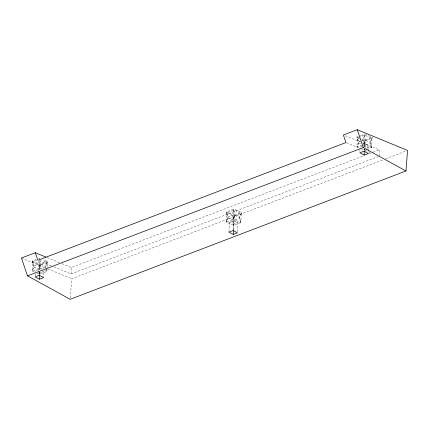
<?xml version="1.0" encoding="UTF-8"?>
<svg xmlns="http://www.w3.org/2000/svg" width="429" height="429" viewBox="0 0 429 429"><rect width="100%" height="100%" fill="white"/><g stroke="black" fill="none" stroke-linecap="round" stroke-linejoin="round"><path stroke-width="0.32" stroke-dasharray="2.15 1.61" d="M233.762 209.148L233.424 219.401L226.206 222.158L226.523 212.988L226.131 212.06L233.762 209.148L241.666 212.409L239.334 217.299L240.894 222.479L233.682 225.241L226.206 222.158L228.035 217.047L226.523 212.988L233.741 210.231L241.211 213.315L240.894 222.479L233.424 219.401L232.202 215.46L233.741 210.231L235.022 215.519L233.424 219.401M366.221 149.469L371.632 147.399L370.071 142.219L372.404 137.328L364.5 134.068L364.162 144.321L356.944 147.077L357.26 137.907L356.869 136.98L359.802 135.859M34.54 272.104L32.239 271.155L32.556 261.985L32.164 261.057L36.277 259.491M35.178 276.222L35.307 272.474M36.765 260.376L32.556 261.985L34.068 266.044L32.239 271.155L39.457 268.398L39.731 260.537M39.339 274.63L39.468 270.881M39.597 274.86L39.661 273L43.822 271.412L43.629 276.989M36.84 273.053L39.715 274.238L40.069 264.318L47.699 261.406L43.447 259.647M39.001 271.3L39.715 274.238L46.927 271.477L47.045 268.205M47.067 267.551L47.249 262.312L47.699 261.406M53.845 266.865L71.032 273.954L71.252 267.535L363.653 155.802M228.973 232.089L229.317 222.227L233.478 220.635L237.789 222.415L237.43 232.85M233.135 230.496L233.478 220.635M233.446 229.225L233.628 224.002L237.789 222.415M240.894 222.479L239.382 218.42L241.211 213.315L233.998 216.071L232.395 219.948L233.682 225.241L234.036 215.32L241.666 212.409M359.899 151.517L360.006 148.396M364.173 146.804L364.216 145.554L368.527 147.335L368.355 152.29M364.318 150.161L364.36 148.922M365.621 149.7L364.414 150.161L364.505 147.538M364.532 146.884L364.773 140.24L372.404 137.328M364.162 144.321L365.76 140.439L364.478 135.151L362.934 140.38L364.162 144.321L371.632 147.399L371.948 138.235L364.478 135.151L359.062 137.221M379.08 156.236L379.306 149.818L362.58 142.921M70.27 297.978L71.745 278.764L383.161 159.765M41.184 269.106L39.457 268.398L38.235 264.457L39.8 258.145L38.626 258.59M39.715 274.238L40.401 271.911M233.682 225.241L235.221 220.013L233.998 216.071L226.523 212.988L228.083 218.173L226.206 222.158M365.272 147.254L365.958 144.932L364.73 140.991L361.861 139.806M359.561 138.857L357.26 137.907L358.773 141.967L356.944 147.077L358.821 143.093L357.26 137.907L358.462 137.446M371.632 147.399L370.12 143.34L371.948 138.235L364.73 140.991L363.132 144.868M38.857 270.71L38.433 268.945L40.031 265.068L47.249 262.312L45.42 267.417L41.254 269.01L40.031 265.068L32.556 261.985L34.122 267.17L32.239 271.155M39.457 268.398L41.055 264.516L40.058 260.403M45.715 267.449L45.367 266.296L47.249 262.312L41.5 259.942M360.392 135.634L364.5 134.068M34.068 266.044L38.235 264.457M358.773 141.967L362.934 140.38M35.35 271.225L39.511 269.632M360.049 147.147L361.835 146.461M362.43 146.235L364.216 145.554M365.958 144.932L370.12 143.34M366.741 148.016L368.527 147.335M368.661 153.888L372.415 152.451M373.042 152.215L379.306 149.818M71.032 273.954L377.831 156.714M228.035 217.047L232.202 215.46M385.666 158.81L406.301 150.922M235.221 220.013L239.382 218.42M365.76 140.439L370.071 142.219M356.869 136.98L359.298 137.982M361.733 138.991L364.773 140.24M345.238 135.768L360.103 141.897M358.821 143.093L360.671 143.854M346.552 142.819L359.443 148.134M361.54 148.97L371.718 153.201M235.022 215.519L239.334 217.299M226.131 212.06L234.036 215.32M228.083 218.173L232.395 219.948M229.317 222.227L233.628 224.002M47.093 257.572L59.481 262.682M61.964 263.701L71.252 267.535M39.114 260.789L51.389 265.851M41.055 264.516L45.367 266.296M32.164 261.057L40.069 264.318M21.45 258.017L45.372 267.884M47.823 268.897L71.745 278.764M44.632 270.533L46.927 271.477L46.407 269.75M34.122 267.17L38.433 268.945M42.589 270.903L43.822 271.412M38.428 272.495L39.661 273M45.849 268.581L46.927 271.477M364.13 148.981L364.414 150.161"/><path stroke-width="0.64" d="M39.447 279.199L35.157 276.844L39.318 275.252L43.608 277.611L39.447 279.199L39.575 275.482M233.263 234.443L228.973 232.089L233.135 230.496L237.43 232.85L233.263 234.443L233.424 229.874M364.146 155.121L359.856 152.767L364.017 151.174L368.313 153.534L364.146 155.121L364.296 150.783M405.968 170.983L407.55 150.445L357.255 129.697L343.377 135.001L345.935 142.567L37.886 260.28L35.328 252.713L21.45 258.017L27.488 275.868L70.168 299.303L405.968 170.983L363.293 147.544L357.255 129.697M27.488 275.868L363.293 147.544M35.328 252.713L45.855 257.057"/></g></svg>
